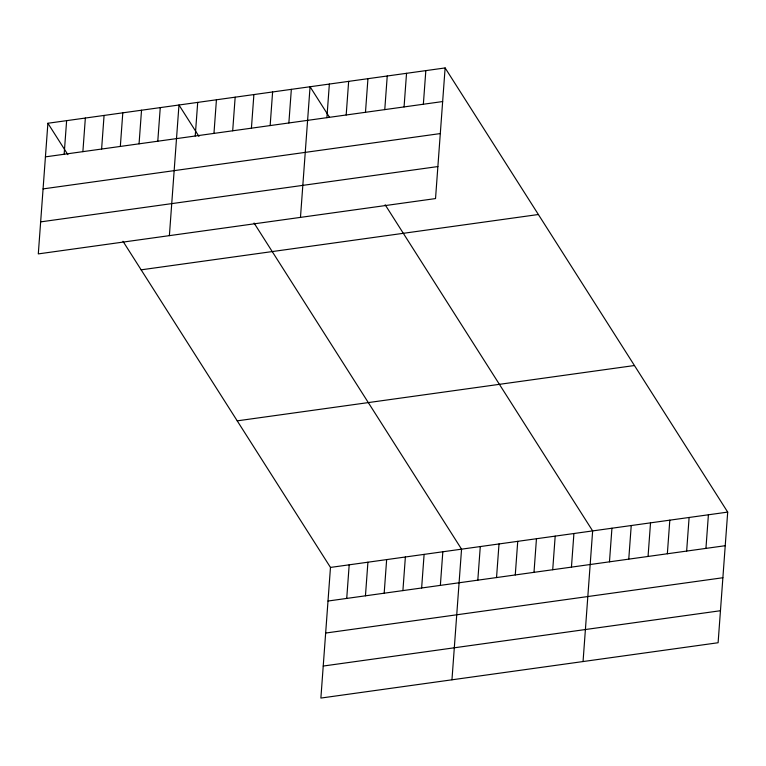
<?xml version="1.0" encoding="UTF-8"?>
<svg xmlns="http://www.w3.org/2000/svg" width="766" height="766" viewBox="0 0 766 766"><rect width="100%" height="100%" fill="white"/><g stroke="black" fill="none" stroke-linecap="round" stroke-linejoin="round"><path stroke-width="1.15" d="M47.894 123.259L38.3 253.9L435.528 198.576L445.123 67.935L47.894 123.259L67.877 154.665M64.153 154.263L66.623 120.655M82.881 151.658L85.352 118.041M101.61 149.044L104.071 115.436M120.329 146.44L122.799 112.822M139.058 143.836L141.528 110.218M157.786 141.222L160.257 107.613M169.382 235.65L178.976 104.999L198.959 136.405M195.234 136.003L197.705 102.395M213.963 133.399L216.433 99.781M232.692 130.794L235.162 97.177M251.42 128.181L253.891 94.572M270.149 125.576L272.61 91.958M288.868 122.962L291.339 89.354M300.473 217.391L310.067 86.749L329.447 117.198M326.89 117.667L329.361 84.059M346.184 114.986L348.654 81.368M122.981 241.28L330.472 567.424L320.877 698.065L718.106 642.741L727.7 512.1L445.123 67.935M365.478 112.296L367.948 78.687M346.73 598.428L349.191 564.81M384.771 109.615L387.242 75.997M365.449 595.814L367.919 562.206M404.065 106.924L406.535 73.306M384.178 593.21L386.648 559.592M423.359 104.233L425.829 70.625M402.906 590.605L405.377 556.987M421.635 587.991L424.105 554.383M440.364 585.387L442.825 551.769M451.959 679.806L461.553 549.165L254.063 223.021M477.812 580.168L480.282 546.56M496.54 577.564L499.011 543.946M515.269 574.95L517.739 541.342M533.998 572.346L536.459 538.728M552.717 569.741L555.187 536.123M571.446 567.127L573.916 533.519M583.05 661.556L592.645 530.905L385.154 204.761M609.468 561.832L611.938 528.224M628.762 559.151L631.232 525.533M648.055 556.461L650.525 522.843M667.349 553.77L669.819 520.162M686.642 551.089L689.113 517.471M705.936 548.399L708.406 514.781M45.424 156.867L442.652 101.552M43.078 188.896L440.306 133.571M40.655 221.881L437.884 166.557M141.145 269.833L538.374 214.509M237.221 420.85L634.449 365.526M330.472 567.424L727.7 512.1M328.001 601.032L725.23 545.708M325.646 633.051L722.884 577.736M323.223 666.047L720.461 610.722"/></g></svg>
